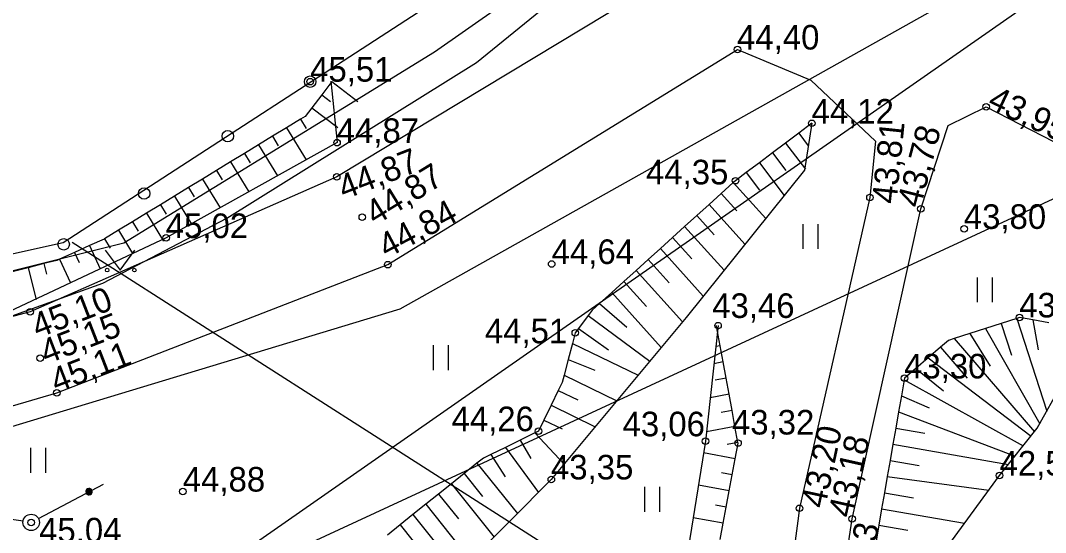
# Model space of a CAD drawing. Extents: x 641765 to 644424, y 6454656 to 6458238.
# Drawn here: x 642272.78 to 642304.02, y 6456915.55 to 6456931.17 of the extents above; entities that cross this region are included whole.
import ezdxf

# ---------------------------------------------------------------- set-up
doc = ezdxf.new("R2010")
doc.units = 0
for name, color, linetype in [('11_KTRASS', 7, 'Continuous'), ('13_KPKAABEL', 7, 'Continuous'), ('17_SITRASS', 7, 'Continuous'), ('21_SIOHULIIN', 7, 'Continuous'), ('23_VTRASS', 7, 'Continuous'), ('26_POST', 7, 'Continuous'), ('28_AED', 7, 'Continuous'), ('30_TEE', 7, 'Continuous'), ('40_PIIR', 7, 'Continuous'), ('41_HALJASTUS', 7, 'Continuous'), ('42_RELJEEF', 7, 'Continuous'), ('59_KORGUS', 7, 'Continuous'), ('Level 1', 7, 'Continuous')]:
    doc.layers.add(name, color=color, linetype=linetype)

# ---------------------------------------------------------------- blocks, each defined once
blk = doc.blocks.new('PUNKT')
at = {"layer": 'Level 1'}
blk.add_circle((0, 0), 1, dxfattribs=at)

msp = doc.modelspace()

# ---------------------------------------------------------------- linework, layer by layer
at = {"layer": '11_KTRASS'}
msp.add_line((642302.796, 6456906.21), (642274.361, 6456924.393), dxfattribs=at)
msp.add_lwpolyline([(642319.94, 6456924.738), (642315.39, 6456930.876), (642276.564, 6456912.891), (642249.365, 6456900.867)], dxfattribs=at)
at = {"layer": '13_KPKAABEL'}
msp.add_lwpolyline([(642328.16, 6456942.68), (642307.305, 6456945.531), (642285.395, 6456930.199), (642275.934, 6456924.379), (642261.375, 6456920.738), (642238.082, 6456918.555), (642232.551, 6456916.152), (642230.532, 6456914.343)], dxfattribs=at)
at = {"layer": '17_SITRASS'}
msp.add_lwpolyline([(642242.16, 6456920.52), (642254.61, 6456918.66), (642259.06, 6456918.7), (642269.87, 6456921.2), (642275.29, 6456923.16), (642279.07, 6456925.14), (642286.68, 6456929.88), (642300.02, 6456940.74), (642305.085, 6456945.688)], dxfattribs=at)
at = {"layer": '21_SIOHULIIN'}
for p, q in [((642273.331, 6456915.977), (642275.309, 6456917.03)), ((642272.863, 6456915.897), (642270.646, 6456916.227)), ((642273.11, 6456915.86), (642273.11, 6456915.86)), ((642273.11, 6456915.86), (642273.11, 6456915.86))]:
    msp.add_line(p, q, dxfattribs=at)
for radius, start, end in [(0.1, 28.0172, 208.0172), (0.1, 28.0172, 208.0172), (0.1, 208.0172, 28.0172), (0.1, 208.0172, 28.0172), (0.075, 28.0172, 208.0172), (0.075, 208.0172, 28.0172), (0.05, 28.0172, 208.0172), (0.05, 208.0172, 28.0172), (0.025, 28.0172, 208.0172), (0.025, 208.0172, 28.0172)]:
    msp.add_arc((642274.871, 6456916.797), radius, start, end, dxfattribs=at)
at = {"layer": '23_VTRASS'}
for p, q in [((642284.358, 6456922.37), (642303.684, 6456933.225)), ((642243.749, 6456910.092), (642284.358, 6456922.37))]:
    msp.add_line(p, q, dxfattribs=at)
at = {"layer": '26_POST'}
msp.add_circle((642273.11, 6456915.86), 0.25, dxfattribs=at)
at = {"layer": '28_AED'}
for centre in [(642281.61, 6456929.3), (642279.1, 6456927.64), (642276.55, 6456925.89), (642274.1, 6456924.34)]:
    msp.add_circle(centre, 0.175, dxfattribs=at)
at = {"layer": '30_TEE'}
for points in [[(642305.78, 6456953.74), (642307.58, 6456950.6), (642307.62, 6456947.43), (642307.59, 6456947.05), (642301.55, 6456939.32), (642292.91, 6456932.73), (642282.42, 6456926.4), (642273.08, 6456922.28), (642261, 6456919.07), (642253.99, 6456918.17), (642249.9, 6456920.61), (642248.12, 6456921.99), (642246.13, 6456925.78)], [(642236.71, 6456909.54), (642248.42, 6456913.61), (642251.81, 6456914.63), (642261.28, 6456916.11), (642273.89, 6456919.81), (642283.98, 6456923.72), (642294.63, 6456930.28), (642296.868, 6456929.341), (642298.84, 6456927.484), (642298.67, 6456925.77), (642296.52, 6456916.29), (642294.84, 6456903.54), (642294.62, 6456898.05)], [(642295.73, 6456897.84), (642296.3, 6456903.81), (642298.13, 6456915.97), (642300.22, 6456925.42), (642301.05, 6456927.96), (642302.21, 6456928.53), (642305.29, 6456926.95), (642311.13, 6456919.73), (642311.731, 6456919.236), (642315.56, 6456921.69)]]:
    msp.add_lwpolyline(points, dxfattribs=at)
at = {"layer": '40_PIIR'}
for points in [[(642245.57, 6456986.4), (642221.34, 6456967.64), (642253.66, 6456919.86), (642274.08, 6456924.4), (642286.61, 6456932.54)], [(642263.13, 6456910.62), (642265.16, 6456902.21), (642326.55, 6456893.17), (642372.57, 6456917.42), (642358.77, 6456937.35), (642355.15, 6456942.66), (642347.97, 6456937.4), (642342.36, 6456945.13), (642349.76, 6456950.55), (642332.91, 6456975.25), (642313.08, 6456938.36), (642278.53, 6456914.24)]]:
    msp.add_lwpolyline(points, close=True, dxfattribs=at)
at = {"layer": '41_HALJASTUS'}
for p, q in [((642296.622, 6456924.959), (642296.622, 6456924.198)), ((642297.077, 6456924.959), (642297.077, 6456924.198)), ((642275.363, 6456924.16), (642275.826, 6456923.554)), ((642275.826, 6456923.554), (642276.272, 6456924.16)), ((642301.941, 6456923.332), (642301.941, 6456922.571)), ((642302.396, 6456923.332), (642302.396, 6456922.571)), ((642285.357, 6456921.266), (642285.357, 6456920.505)), ((642285.812, 6456921.266), (642285.812, 6456920.505)), ((642273.092, 6456918.136), (642273.092, 6456917.375)), ((642273.547, 6456918.136), (642273.547, 6456917.375)), ((642291.803, 6456916.946), (642291.803, 6456916.185)), ((642292.258, 6456916.946), (642292.258, 6456916.185))]:
    msp.add_line(p, q, dxfattribs=at)
for centre in [(642275.425, 6456923.554), (642276.254, 6456923.554)]:
    msp.add_circle(centre, 0.055, dxfattribs=at)
at = {"layer": '42_RELJEEF'}
for p, q in [((642282.27, 6456929.3), (642281.966, 6456928.903)), ((642282.27, 6456929.3), (642283.065, 6456928.693)), ((642281.966, 6456928.903), (642281.663, 6456928.505)), ((642281.966, 6456928.903), (642282.233, 6456928.699)), ((642281.663, 6456928.505), (642282.457, 6456927.898)), ((642281.318, 6456928.154), (642280.892, 6456927.893)), ((642281.318, 6456928.154), (642281.493, 6456927.868)), ((642296.9, 6456928.03), (642296.5, 6456927.73)), ((642280.892, 6456927.893), (642280.465, 6456927.633)), ((642280.892, 6456927.893), (642281.488, 6456926.916)), ((642296.5, 6456927.73), (642296.1, 6456927.429)), ((642296.5, 6456927.73), (642296.791, 6456927.342)), ((642280.465, 6456927.633), (642280.038, 6456927.372)), ((642280.465, 6456927.633), (642280.639, 6456927.347)), ((642296.1, 6456927.429), (642295.701, 6456927.129)), ((642296.1, 6456927.429), (642296.701, 6456926.63)), ((642279.611, 6456927.112), (642279.184, 6456926.851)), ((642280.038, 6456927.372), (642279.611, 6456927.112)), ((642279.611, 6456927.112), (642279.785, 6456926.826)), ((642280.038, 6456927.372), (642280.613, 6456926.429)), ((642295.701, 6456927.129), (642295.301, 6456926.829)), ((642295.701, 6456927.129), (642296.103, 6456926.594)), ((642279.184, 6456926.851), (642278.757, 6456926.591)), ((642279.184, 6456926.851), (642279.739, 6456925.942)), ((642295.301, 6456926.829), (642294.901, 6456926.529)), ((642295.301, 6456926.829), (642296.053, 6456925.828)), ((642278.757, 6456926.591), (642278.331, 6456926.331)), ((642278.757, 6456926.591), (642278.932, 6456926.305)), ((642294.901, 6456926.529), (642295.303, 6456925.994)), ((642278.331, 6456926.331), (642277.904, 6456926.07)), ((642278.331, 6456926.331), (642278.865, 6456925.455)), ((642294.506, 6456926.222), (642294.136, 6456925.887)), ((642294.506, 6456926.222), (642295.494, 6456925.131)), ((642277.904, 6456926.07), (642277.477, 6456925.81)), ((642277.904, 6456926.07), (642278.078, 6456925.784)), ((642294.136, 6456925.887), (642293.765, 6456925.551)), ((642294.136, 6456925.887), (642294.615, 6456925.357)), ((642277.05, 6456925.549), (642276.623, 6456925.289)), ((642277.477, 6456925.81), (642277.05, 6456925.549)), ((642277.05, 6456925.549), (642277.225, 6456925.263)), ((642277.477, 6456925.81), (642277.998, 6456924.956)), ((642293.765, 6456925.551), (642293.394, 6456925.216)), ((642293.765, 6456925.551), (642294.86, 6456924.341)), ((642276.623, 6456925.289), (642276.196, 6456925.029)), ((642276.623, 6456925.289), (642277.144, 6456924.435)), ((642293.394, 6456925.216), (642293.023, 6456924.88)), ((642293.394, 6456925.216), (642293.926, 6456924.628)), ((642276.196, 6456925.029), (642275.77, 6456924.768)), ((642276.196, 6456925.029), (642276.371, 6456924.743)), ((642275.77, 6456924.768), (642275.343, 6456924.508)), ((642275.77, 6456924.768), (642276.202, 6456924.06)), ((642293.023, 6456924.88), (642292.653, 6456924.545)), ((642293.023, 6456924.88), (642294.226, 6456923.551)), ((642274.888, 6456924.3), (642274.432, 6456924.095)), ((642274.888, 6456924.3), (642275.208, 6456923.592)), ((642275.343, 6456924.508), (642275.517, 6456924.222)), ((642292.653, 6456924.545), (642292.282, 6456924.209)), ((642292.653, 6456924.545), (642293.238, 6456923.898)), ((642274.432, 6456924.095), (642273.976, 6456923.889)), ((642274.432, 6456924.095), (642274.57, 6456923.789)), ((642292.282, 6456924.209), (642291.911, 6456923.874)), ((642292.282, 6456924.209), (642293.592, 6456922.761)), ((642273.497, 6456923.75), (642273.013, 6456923.626)), ((642273.497, 6456923.75), (642273.58, 6456923.425)), ((642273.976, 6456923.889), (642274.303, 6456923.166)), ((642291.911, 6456923.874), (642291.541, 6456923.538)), ((642291.911, 6456923.874), (642292.549, 6456923.169)), ((642273.013, 6456923.626), (642272.529, 6456923.502)), ((642273.013, 6456923.626), (642273.261, 6456922.657)), ((642291.541, 6456923.538), (642291.17, 6456923.203)), ((642291.541, 6456923.538), (642292.957, 6456921.974)), ((642291.17, 6456923.203), (642290.799, 6456922.867)), ((642291.17, 6456923.203), (642291.861, 6456922.439)), ((642290.799, 6456922.867), (642290.428, 6456922.532)), ((642290.799, 6456922.867), (642292.311, 6456921.197)), ((642290.428, 6456922.532), (642291.263, 6456921.811)), ((642290.086, 6456922.17), (642289.787, 6456921.77)), ((642290.086, 6456922.17), (642291.957, 6456920.772)), ((642303.142, 6456922.081), (642302.666, 6456921.927)), ((642303.142, 6456922.081), (642304.058, 6456919.249)), ((642289.787, 6456921.77), (642290.703, 6456921.127)), ((642294.013, 6456921.735), (642293.99, 6456921.86)), ((642302.19, 6456921.774), (642301.715, 6456921.62)), ((642302.666, 6456921.927), (642302.19, 6456921.774)), ((642302.19, 6456921.774), (642303.845, 6456918.865)), ((642302.666, 6456921.927), (642302.978, 6456920.964)), ((642303.631, 6456922.037), (642303.799, 6456921.123)), ((642304.123, 6456921.948), (642303.631, 6456922.037)), ((642294.104, 6456921.244), (642294.013, 6456921.735)), ((642301.715, 6456921.62), (642301.239, 6456921.466)), ((642301.239, 6456921.466), (642303.684, 6456918.623)), ((642301.715, 6456921.62), (642302.329, 6456920.622)), ((642289.604, 6456921.313), (642289.477, 6456920.829)), ((642289.604, 6456921.313), (642291.607, 6456920.352)), ((642294.104, 6456921.244), (642293.971, 6456921.219)), ((642294.194, 6456920.752), (642294.104, 6456921.244)), ((642300.824, 6456921.202), (642300.444, 6456920.878)), ((642300.824, 6456921.202), (642301.632, 6456920.255)), ((642289.477, 6456920.829), (642289.349, 6456920.346)), ((642289.477, 6456920.829), (642290.288, 6456920.504)), ((642300.444, 6456920.878), (642300.064, 6456920.553)), ((642300.444, 6456920.878), (642303.579, 6456918.491)), ((642294.194, 6456920.752), (642293.915, 6456920.7)), ((642294.285, 6456920.26), (642294.194, 6456920.752)), ((642300.064, 6456920.553), (642300.906, 6456919.873)), ((642289.349, 6456920.346), (642290.959, 6456919.572)), ((642294.285, 6456920.26), (642293.956, 6456920.199)), ((642294.376, 6456919.768), (642294.285, 6456920.26)), ((642299.712, 6456920.212), (642299.626, 6456919.72)), ((642299.712, 6456920.212), (642303.341, 6456918.192)), ((642289.172, 6456919.881), (642288.954, 6456919.431)), ((642289.172, 6456919.881), (642289.764, 6456919.594)), ((642294.376, 6456919.768), (642293.803, 6456919.663)), ((642294.466, 6456919.277), (642294.376, 6456919.768)), ((642299.626, 6456919.72), (642299.54, 6456919.227)), ((642299.626, 6456919.72), (642300.471, 6456919.35)), ((642288.954, 6456919.431), (642288.735, 6456918.981)), ((642288.954, 6456919.431), (642290.299, 6456918.779)), ((642294.466, 6456919.277), (642294.137, 6456919.216)), ((642294.557, 6456918.785), (642294.466, 6456919.277)), ((642288.735, 6456918.981), (642289.294, 6456918.711)), ((642299.54, 6456919.227), (642299.454, 6456918.735)), ((642299.54, 6456919.227), (642303.094, 6456917.883)), ((642294.557, 6456918.785), (642293.691, 6456918.625)), ((642294.648, 6456918.293), (642294.557, 6456918.785)), ((642299.454, 6456918.735), (642299.369, 6456918.242)), ((642299.454, 6456918.735), (642300.337, 6456918.581)), ((642288.012, 6456918.368), (642287.563, 6456918.148)), ((642288.461, 6456918.587), (642288.012, 6456918.368)), ((642288.012, 6456918.368), (642288.339, 6456917.808)), ((642288.461, 6456918.587), (642289.347, 6456917.635)), ((642287.563, 6456918.148), (642287.113, 6456917.929)), ((642287.563, 6456918.148), (642288.566, 6456916.773)), ((642294.648, 6456918.293), (642294.318, 6456918.232)), ((642299.369, 6456918.242), (642299.283, 6456917.749)), ((642299.369, 6456918.242), (642302.891, 6456917.629)), ((642287.113, 6456917.929), (642287.551, 6456917.248)), ((642294.562, 6456917.802), (642293.602, 6456917.979)), ((642294.471, 6456917.31), (642294.562, 6456917.802)), ((642299.283, 6456917.749), (642299.197, 6456917.257)), ((642299.283, 6456917.749), (642300.165, 6456917.596)), ((642286.694, 6456917.663), (642286.304, 6456917.35)), ((642286.694, 6456917.663), (642287.925, 6456916.127)), ((642286.304, 6456917.35), (642285.914, 6456917.037)), ((642286.304, 6456917.35), (642286.864, 6456916.651)), ((642294.471, 6456917.31), (642294.141, 6456917.371)), ((642294.38, 6456916.818), (642294.471, 6456917.31)), ((642299.197, 6456917.257), (642299.111, 6456916.764)), ((642299.197, 6456917.257), (642302.289, 6456916.838)), ((642285.914, 6456917.037), (642285.524, 6456916.725)), ((642285.914, 6456917.037), (642287.216, 6456915.412)), ((642294.38, 6456916.818), (642293.443, 6456916.991)), ((642294.289, 6456916.327), (642294.38, 6456916.818)), ((642285.524, 6456916.725), (642285.133, 6456916.412)), ((642285.524, 6456916.725), (642286.128, 6456915.971)), ((642299.111, 6456916.764), (642299.026, 6456916.272)), ((642299.111, 6456916.764), (642299.994, 6456916.611)), ((642285.133, 6456916.412), (642284.743, 6456916.099)), ((642285.133, 6456916.412), (642286.508, 6456914.698)), ((642294.289, 6456916.327), (642293.96, 6456916.387)), ((642294.198, 6456915.835), (642294.289, 6456916.327)), ((642299.026, 6456916.272), (642298.94, 6456915.779)), ((642299.026, 6456916.272), (642301.554, 6456915.832)), ((642284.743, 6456916.099), (642284.353, 6456915.786)), ((642284.743, 6456916.099), (642285.392, 6456915.29)), ((642294.198, 6456915.835), (642293.283, 6456916.004)), ((642294.107, 6456915.343), (642294.198, 6456915.835)), ((642284.353, 6456915.786), (642283.963, 6456915.474)), ((642284.353, 6456915.786), (642285.799, 6456913.983)), ((642298.94, 6456915.779), (642298.854, 6456915.286)), ((642298.94, 6456915.779), (642299.822, 6456915.625))]:
    msp.add_line(p, q, dxfattribs=at)
for points in [[(642282.24, 6456929.32), (642282.43, 6456927.44), (642277.22, 6456924.54), (642271.574, 6456921.88)], [(642281.663, 6456928.505), (642281.46, 6456928.24), (642281.318, 6456928.154)], [(642296.9, 6456928.03), (642296.674, 6456926.602), (642293.07, 6456922.11), (642288.96, 6456917.17), (642284.05, 6456912.22), (642277.47, 6456907.05), (642273.81, 6456904.43), (642269.89, 6456902.52), (642265.34, 6456900.86), (642260.34, 6456903.39), (642254.74, 6456904.04), (642253.07, 6456905.89), (642252.36, 6456907.85), (642249.91, 6456907.82), (642245.69, 6456906.09)], [(642294.901, 6456926.529), (642294.57, 6456926.28), (642294.506, 6456926.222)], [(642275.343, 6456924.508), (642275.33, 6456924.5), (642274.888, 6456924.3)], [(642273.976, 6456923.889), (642273.89, 6456923.85), (642273.497, 6456923.75)], [(642290.428, 6456922.532), (642290.205, 6456922.33), (642290.086, 6456922.17)], [(642303.631, 6456922.037), (642303.23, 6456922.11), (642303.142, 6456922.081)], [(642289.787, 6456921.77), (642289.69, 6456921.64), (642289.604, 6456921.313)], [(642294.04, 6456921.86), (642293.66, 6456918.34), (642292.57, 6456911.58), (642291.95, 6456907.89), (642291.89, 6456899.73), (642292.232, 6456898.968)], [(642301.239, 6456921.466), (642301.068, 6456921.41), (642300.824, 6456921.202)], [(642300.064, 6456920.553), (642299.72, 6456920.26), (642299.712, 6456920.212)], [(642289.349, 6456920.346), (642289.293, 6456920.131), (642289.172, 6456919.881)], [(642298.545, 6456897.238), (642299.3, 6456899.7), (642300.06, 6456908.67), (642300.58, 6456914.5), (642302.62, 6456917.29), (642303.77, 6456918.73), (642304.53, 6456920.1), (642305.94, 6456919.24), (642308.47, 6456915.21), (642312.79, 6456907.81), (642316.35, 6456904.3), (642320.83, 6456903.54), (642322.87, 6456904.18), (642326.2, 6456906.1), (642329.52, 6456908.68)], [(642288.735, 6456918.981), (642288.57, 6456918.64), (642288.461, 6456918.587)], [(642294.562, 6456917.802), (642294.65, 6456918.28), (642294.648, 6456918.293)], [(642287.113, 6456917.929), (642286.89, 6456917.82), (642286.694, 6456917.663)]]:
    msp.add_lwpolyline(points, dxfattribs=at)

# ---------------------------------------------------------------- block references
at = {"layer": '59_KORGUS', "xscale": 0.1, "yscale": 0.10000000000000002}
for p in [(642294.63, 6456930.28), (642281.61, 6456929.3), (642302.21, 6456928.53), (642296.9, 6456928.03), (642282.43, 6456927.44), (642282.42, 6456926.4), (642294.57, 6456926.28), (642298.67, 6456925.77), (642300.22, 6456925.42), (642283.2, 6456925.17), (642301.54, 6456924.81), (642277.22, 6456924.54), (642283.98, 6456923.72), (642288.97, 6456923.74), (642273.08, 6456922.28), (642303.23, 6456922.11), (642294.04, 6456921.86), (642289.69, 6456921.64), (642273.38, 6456920.87), (642299.72, 6456920.26), (642273.89, 6456919.81), (642288.57, 6456918.64), (642293.66, 6456918.34), (642294.65, 6456918.28), (642288.96, 6456917.17), (642302.62, 6456917.29), (642277.73, 6456916.8), (642296.52, 6456916.29), (642273.11, 6456915.86), (642298.13, 6456915.97)]:
    msp.add_blockref('PUNKT', p, dxfattribs=at)

# ---------------------------------------------------------------- texts
at = {"layer": '59_KORGUS'}
for s, p in [('44,40', (642294.62, 6456930.28)), ('45,51', (642281.61, 6456929.3)), ('44,12', (642296.89, 6456928.02)), ('44,87', (642282.42, 6456927.43)), ('44,35', (642291.845, 6456926.168)), ('43,80', (642301.53, 6456924.81)), ('45,02', (642277.21, 6456924.53)), ('44,64', (642288.97, 6456923.74)), ('43,46', (642293.863, 6456922.095)), ('43,47', (642303.22, 6456922.11)), ('44,51', (642286.934, 6456921.32)), ('43,30', (642299.71, 6456920.25)), ('44,26', (642285.919, 6456918.641)), ('43,32', (642294.464, 6456918.54)), ('43,06', (642291.131, 6456918.486)), ('42,58', (642302.62, 6456917.29)), ('43,35', (642288.95, 6456917.17)), ('44,88', (642277.73, 6456916.8)), ('45,04', (642273.351, 6456915.249))]:
    msp.add_text(s, height=0.75, dxfattribs=at).set_placement(p)
for s, rotation, p in [('43,95', 334.6278, (642302.21, 6456928.52)), ('43,81', 84.146, (642299.473, 6456925.554)), ('43,78', 75.5151, (642300.21, 6456925.42)), ('44,87', 21.182, (642282.643, 6456925.69)), ('44,87', 31.5519, (642283.593, 6456924.9)), ('44,84', 28.0768, (642283.945, 6456923.899)), ('45,10', 21.182, (642273.308, 6456921.467)), ('45,15', 21.182, (642273.567, 6456920.673)), ('45,11', 21.182, (642273.88, 6456919.8)), ('43,20', 77.8551, (642297.298, 6456916.26)), ('43,18', 77.3907, (642298.12, 6456915.97)), ('42,93', 79.4727, (642298.5, 6456913.31))]:
    msp.add_text(s, height=0.75, rotation=rotation, dxfattribs=at).set_placement(p)

doc.saveas('drawing.dxf')
